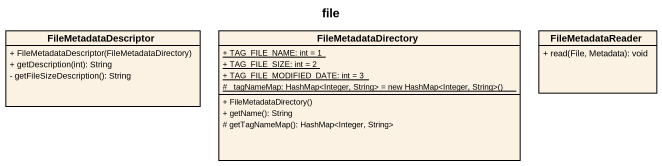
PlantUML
@startuml
title file
hide circle
hide empty members
skinparam classAttributeIconSize 0
class FileMetadataDescriptor {
  + FileMetadataDescriptor(FileMetadataDirectory)
  + getDescription(int): String
  - getFileSizeDescription(): String
}
class FileMetadataDirectory {
  {static} + TAG_FILE_NAME: int = 1
  {static} + TAG_FILE_SIZE: int = 2
  {static} + TAG_FILE_MODIFIED_DATE: int = 3
  {static} {field} # _tagNameMap: HashMap<Integer, String> = new HashMap<Integer, String>()
  + FileMetadataDirectory()
  + getName(): String
  # getTagNameMap(): HashMap<Integer, String>
}
class FileMetadataReader {
  + read(File, Metadata): void
}
@enduml
